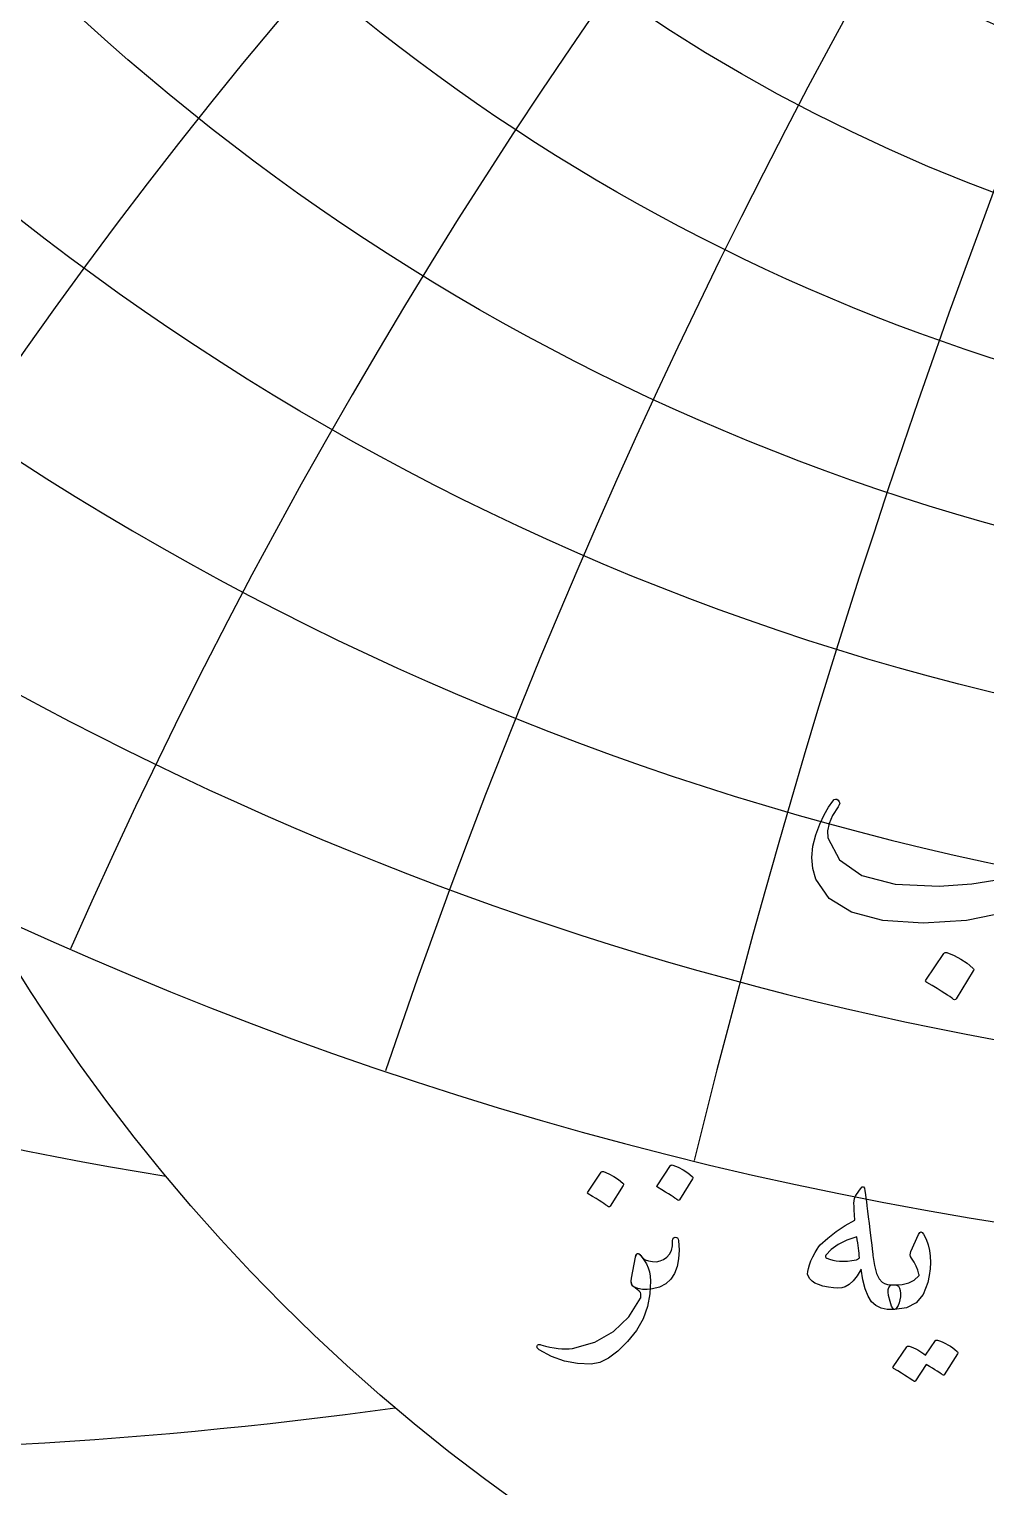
# Model space of a CAD drawing. Header units: millimetres. Extents: x -71 to 71, y -71 to 73.
# Drawn here: x -23.48 to -9.15, y -22.44 to -0.59 of the extents above; entities that cross this region are included whole.
import ezdxf

# ---------------------------------------------------------------- set-up
doc = ezdxf.new("R2010")
doc.units = ezdxf.units.MM
for name, color, linetype in [('ENGRAVE', 7, 'Continuous'), ('ENGRAVE_FINE', 8, 'Continuous'), ('TEXT', 5, 'Continuous')]:
    doc.layers.add(name, color=color, linetype=linetype)

msp = doc.modelspace()

# ---------------------------------------------------------------- linework, layer by layer
at = {"layer": 'ENGRAVE'}
for centre, radius in [((0, 0), 65), ((0, 26.6213), 38.2346), ((0, 24.371), 33.6221), ((0, 22.5517), 29.4939), ((0, 21.0712), 25.7435), ((0, 0), 42.5483), ((0, 19.8628), 22.2913), ((0, 0), 27.8517)]:
    msp.add_circle(centre, radius, dxfattribs=at)
for centre, radius, start, end in [((0, 29.433), 43.4771, 144.98691, 35.01309), ((0, 32.9966), 49.557, 167.99348, 12.00652), ((0, 37.5995), 56.781, 185.54784, 354.45216), ((-11.5176, 42.9844), 61.5685, 211.387481, 260.727286), ((-27.5022, 47.6351), 69.5402, 238.381071, 277.852915)]:
    msp.add_arc(centre, radius, start, end, dxfattribs=at)
at = {"layer": 'ENGRAVE_FINE'}
for centre, radius, start, end in [((-364.4053, -48.1485), 370.0269, 4.517309, 17.631014), ((-364.4053, -48.1485), 370.0269, 4.517309, 17.631014), ((-176.5378, -48.1485), 187.8676, 9.089909, 35.388733), ((-176.5378, -48.1485), 187.8676, 9.089909, 35.388733), ((-111.292, -48.1485), 128.509, 13.775468, 53.38377), ((-111.292, -48.1485), 128.509, 13.775468, 53.38377), ((111.292, -48.1485), 128.509, 126.61623, 166.224532), ((111.292, -48.1485), 128.509, 126.61623, 166.224532), ((-76.5755, -48.1485), 99.9622, 18.636572, 71.683604), ((-76.5755, -48.1485), 99.9622, 18.636572, 71.683604), ((76.5755, -48.1485), 99.9622, 108.316396, 161.363428), ((76.5755, -48.1485), 99.9622, 108.316396, 161.363428), ((-53.9159, -48.1485), 83.8783, 23.743645, 90.26209), ((-53.9159, -48.1485), 83.8783, 23.743645, 90.26209), ((53.9159, -48.1485), 83.8783, 89.73791, 156.256355), ((53.9159, -48.1485), 83.8783, 89.73791, 156.256355), ((-37.0973, -48.1485), 74.1947, 29.178418, 104.031848), ((-37.0973, -48.1485), 74.1947, 29.178418, 104.031848), ((37.0973, -48.1485), 74.1947, 75.968152, 150.821582), ((37.0973, -48.1485), 74.1947, 75.968152, 150.821582), ((-23.3867, -48.1485), 68.3782, 35.038223, 114.450412), ((-23.3867, -48.1485), 68.3782, 35.038223, 114.450412), ((23.3867, -48.1485), 68.3782, 65.549588, 144.961777), ((23.3867, -48.1485), 68.3782, 65.549588, 144.961777), ((-11.3298, -48.1485), 65.2457, 41.441304, 123.505021), ((-11.3298, -48.1485), 65.2457, 41.441304, 123.505021), ((11.3298, -48.1485), 65.2457, 56.494979, 138.558696), ((11.3298, -48.1485), 65.2457, 56.494979, 138.558696), ((0, 63.9866), 91.9001, 224.991814, 315.008186)]:
    msp.add_arc(centre, radius, start, end, dxfattribs=at)
at = {"layer": 'TEXT'}
msp.add_lwpolyline([(-8.833, -13.8258), (-9.4394, -13.9495), (-10.0925, -13.9908), (-10.6961, -13.9495), (-11.165, -13.8258), (-11.4991, -13.6195), (-11.6985, -13.3308), (-11.7439, -13.1695), (-11.759, -13.0049), (-11.7439, -12.8368), (-11.6985, -12.6653), (-11.6373, -12.5058), (-11.5747, -12.3683), (-11.5108, -12.2528), (-11.4455, -12.1593), (-11.4455, -12.1593), (-11.4259, -12.1379), (-11.4056, -12.129), (-11.3847, -12.1324), (-11.363, -12.1483), (-11.3465, -12.1689), (-11.341, -12.1923), (-11.3465, -12.2184), (-11.363, -12.2473), (-11.4469, -12.3772), (-11.5005, -12.4975), (-11.5239, -12.6082), (-11.517, -12.7093), (-11.3448, -13.0413), (-11.0096, -13.273), (-10.5115, -13.4043), (-9.8505, -13.4353), (-9.36, -13.3992), (-8.8894, -13.3239)], dxfattribs=at)
for points in [[(-9.779, -14.4418), (-9.7721, -14.4349), (-9.7625, -14.4308), (-9.7501, -14.4294), (-9.735, -14.4308), (-9.6281, -14.4741), (-9.5274, -14.527), (-9.4328, -14.5896), (-9.3445, -14.6618), (-9.3359, -14.6728), (-9.3321, -14.6838), (-9.3332, -14.6948), (-9.339, -14.7058), (-9.5975, -15.1238), (-9.6071, -15.1337), (-9.6195, -15.1361), (-9.6346, -15.131), (-9.6525, -15.1183), (-9.668, -15.1073), (-9.6924, -15.0908), (-9.7257, -15.0688), (-9.768, -15.0413), (-9.8199, -15.0083), (-9.8821, -14.9698), (-9.9547, -14.9258), (-10.0375, -14.8763), (-10.0485, -14.868), (-10.054, -14.8598), (-10.054, -14.8515), (-10.0485, -14.8433)], [(-13.8744, -17.6221), (-13.8693, -17.617), (-13.8621, -17.6139), (-13.8528, -17.6128), (-13.8414, -17.6139), (-13.7613, -17.6464), (-13.6857, -17.6861), (-13.6148, -17.733), (-13.5486, -17.7871), (-13.5421, -17.7954), (-13.5393, -17.8036), (-13.5401, -17.8119), (-13.5444, -17.8201), (-13.7383, -18.1336), (-13.7455, -18.1411), (-13.7548, -18.1429), (-13.7662, -18.139), (-13.7796, -18.1295), (-13.7912, -18.1213), (-13.8095, -18.1089), (-13.8345, -18.0924), (-13.8662, -18.0718), (-13.9051, -18.047), (-13.9518, -18.0181), (-14.0062, -17.9851), (-14.0683, -17.948), (-14.0766, -17.9418), (-14.0807, -17.9356), (-14.0807, -17.9294), (-14.0766, -17.9233)], [(-14.9139, -17.7211), (-14.9088, -17.716), (-14.9016, -17.7129), (-14.8923, -17.7118), (-14.8809, -17.7129), (-14.8008, -17.7454), (-14.7252, -17.7851), (-14.6543, -17.832), (-14.5881, -17.8861), (-14.5816, -17.8944), (-14.5788, -17.9026), (-14.5796, -17.9109), (-14.5839, -17.9191), (-14.7778, -18.2326), (-14.785, -18.2401), (-14.7943, -18.2419), (-14.8057, -18.238), (-14.8191, -18.2285), (-14.8307, -18.2203), (-14.849, -18.2079), (-14.874, -18.1914), (-14.9057, -18.1708), (-14.9446, -18.146), (-14.9913, -18.1171), (-15.0457, -18.0841), (-15.1078, -18.047), (-15.1161, -18.0408), (-15.1202, -18.0346), (-15.1202, -18.0284), (-15.1161, -18.0223)], [(-11.0282, -17.9686), (-11.004, -17.9428), (-10.9849, -17.9398), (-10.971, -17.9593), (-10.9622, -18.0016), (-10.9594, -18.0272), (-10.955, -18.0625), (-10.949, -18.1076), (-10.9416, -18.1625), (-10.9328, -18.2277), (-10.923, -18.3038), (-10.9122, -18.3907), (-10.9003, -18.4884), (-10.8886, -18.5844), (-10.8781, -18.6704), (-10.869, -18.7463), (-10.8611, -18.8122), (-10.8546, -18.8677), (-10.8493, -18.9127), (-10.8453, -18.9472), (-10.8426, -18.971), (-10.8214, -19.1213), (-10.791, -19.2381), (-10.7513, -19.3214), (-10.7023, -19.3711), (-10.6678, -19.3905), (-10.626, -19.4031), (-10.577, -19.409), (-10.5208, -19.4083), (-10.4876, -19.4137), (-10.462, -19.4299), (-10.4442, -19.457), (-10.4342, -19.4949), (-10.4306, -19.5405), (-10.4321, -19.5867), (-10.4388, -19.6333), (-10.4507, -19.6805), (-10.4659, -19.7207), (-10.4827, -19.7506), (-10.501, -19.7702), (-10.5208, -19.7795), (-10.6288, -19.7785), (-10.7219, -19.7589), (-10.8, -19.7207), (-10.8632, -19.664), (-10.9163, -19.5807), (-10.9601, -19.4712), (-10.9947, -19.3353), (-11.0199, -19.1731), (-11.0782, -19.2719), (-11.1375, -19.3495), (-11.1978, -19.4059), (-11.2592, -19.4413), (-11.3089, -19.4539), (-11.3675, -19.4588), (-11.4348, -19.4559), (-11.5108, -19.4454), (-11.591, -19.4273), (-11.6583, -19.4062), (-11.7127, -19.382), (-11.7542, -19.3546), (-11.7877, -19.3209), (-11.8099, -19.2855), (-11.8207, -19.2487), (-11.8202, -19.2103), (-11.8106, -19.1623), (-11.7944, -19.1092), (-11.7715, -19.0509), (-11.7418, -18.9875), (-11.7088, -18.9238), (-11.6799, -18.873), (-11.6552, -18.8351), (-11.6346, -18.8101), (-11.5201, -18.708), (-11.3953, -18.6121), (-11.2602, -18.5224), (-11.1148, -18.4389), (-11.1202, -18.3597), (-11.1241, -18.2914), (-11.1264, -18.2339), (-11.1272, -18.1873), (-11.1249, -18.1481), (-11.1179, -18.113), (-11.1063, -18.0821), (-11.0901, -18.0553)], [(-13.8043, -18.6946), (-13.7842, -18.6977), (-13.7693, -18.707), (-13.7595, -18.7225), (-13.7548, -18.7441), (-13.7463, -18.888), (-13.7538, -19.0184), (-13.7772, -19.1355), (-13.8167, -19.2391), (-13.8729, -19.3263), (-13.9466, -19.3938), (-14.0379, -19.4418), (-14.1467, -19.4701), (-14.223, -19.4792), (-14.2952, -19.4773), (-14.3633, -19.4647), (-14.4272, -19.4413), (-14.4494, -19.4237), (-14.4623, -19.3959), (-14.4659, -19.3577), (-14.4602, -19.3093), (-14.3983, -18.9958), (-14.3934, -18.972), (-14.387, -18.9545), (-14.379, -18.9432), (-14.3694, -18.938), (-14.3589, -18.9385), (-14.3478, -18.9442), (-14.3362, -18.955), (-14.3241, -18.971), (-14.2929, -19.0061), (-14.2529, -19.0329), (-14.2042, -19.0514), (-14.1467, -19.0618), (-14.0869, -19.0623), (-14.0312, -19.0514), (-13.9796, -19.0293), (-13.9322, -18.9958), (-13.8912, -18.9493), (-13.8631, -18.8926), (-13.8479, -18.8256), (-13.8456, -18.7483), (-13.843, -18.7248), (-13.8353, -18.708), (-13.8224, -18.698), (-13.8043, -18.6946)], [(-11.0859, -18.6905), (-11.2355, -18.7418), (-11.3623, -18.805), (-11.4665, -18.88), (-11.5479, -18.9669), (-11.5534, -18.9787), (-11.5531, -18.9896), (-11.5472, -18.9994), (-11.5356, -19.0081), (-11.4925, -19.0266), (-11.4458, -19.0406), (-11.3956, -19.0503), (-11.3417, -19.0556), (-11.2842, -19.0565), (-11.2231, -19.053), (-11.1584, -19.0451), (-11.0901, -19.0329), (-11.0795, -19.0295), (-11.0684, -19.0236), (-11.0568, -19.0151), (-11.0447, -19.004), (-11.0471, -18.9702), (-11.0504, -18.9349), (-11.0544, -18.898), (-11.0591, -18.8596), (-11.0647, -18.8197), (-11.071, -18.7782), (-11.0781, -18.7351), (-11.0859, -18.6905)], [(-10.2733, -18.9091), (-10.1578, -18.6534), (-10.1408, -18.6253), (-10.1228, -18.6152), (-10.1037, -18.6232), (-10.0836, -18.6493), (-10.0464, -18.7272), (-10.0176, -18.8086), (-9.9969, -18.8933), (-9.9846, -18.9813), (-9.9807, -19.0732), (-9.9856, -19.1695), (-9.9993, -19.2702), (-10.0217, -19.3753), (-10.09, -19.5521), (-10.196, -19.6784), (-10.3396, -19.7542), (-10.5208, -19.7795), (-10.5417, -19.7664), (-10.5631, -19.7269), (-10.585, -19.6612), (-10.6074, -19.5691), (-10.6139, -19.5199), (-10.6126, -19.4794), (-10.6036, -19.4477), (-10.5868, -19.4248), (-10.5734, -19.416), (-10.5579, -19.4103), (-10.5404, -19.4077), (-10.5208, -19.4083), (-10.4066, -19.4046), (-10.3073, -19.3814), (-10.223, -19.3386), (-10.1537, -19.2763), (-10.1506, -19.2714), (-10.1496, -19.2649), (-10.1506, -19.2569), (-10.1537, -19.2474), (-10.1699, -19.1891), (-10.1939, -19.1298), (-10.2256, -19.0695), (-10.2651, -19.0081), (-10.278, -18.9849), (-10.2836, -18.9607), (-10.2821, -18.9354), (-10.2733, -18.9091)], [(-14.3199, -18.971), (-14.2733, -19.0326), (-14.2364, -19.0937), (-14.2093, -19.1543), (-14.1921, -19.2144), (-14.1823, -19.2783), (-14.1776, -19.3546), (-14.1781, -19.4433), (-14.1838, -19.5444), (-14.2186, -19.7344), (-14.2859, -19.9167), (-14.3857, -20.0912), (-14.5179, -20.258), (-14.6633, -20.4013), (-14.8026, -20.5055), (-14.9356, -20.5705), (-15.0624, -20.5963), (-15.2674, -20.589), (-15.4657, -20.5509), (-15.6572, -20.4818), (-15.8421, -20.3818), (-15.855, -20.3732), (-15.8648, -20.3642), (-15.8715, -20.3547), (-15.8751, -20.3446), (-15.8758, -20.333), (-15.874, -20.323), (-15.8696, -20.3145), (-15.8627, -20.3075), (-15.8521, -20.3029), (-15.841, -20.3013), (-15.8294, -20.3029), (-15.8173, -20.3075), (-15.7486, -20.3265), (-15.6827, -20.3421), (-15.6197, -20.3543), (-15.5595, -20.3632), (-15.5019, -20.3685), (-15.4466, -20.3699), (-15.3936, -20.3674), (-15.3429, -20.3611), (-15.0116, -20.2663), (-14.7314, -20.1095), (-14.5022, -19.8909), (-14.3241, -19.6104), (-14.3223, -19.6016), (-14.321, -19.5877), (-14.3202, -19.5686), (-14.3199, -19.5444), (-14.3266, -19.5256), (-14.3468, -19.5021), (-14.3803, -19.474), (-14.4272, -19.4413), (-14.4478, -19.416), (-14.4602, -19.3856), (-14.4643, -19.35), (-14.4602, -19.3093), (-14.3983, -18.9958), (-14.3857, -18.9555), (-14.3684, -18.938), (-14.3465, -18.9432), (-14.3199, -18.971)], [(-9.9062, -20.2456), (-9.901, -20.2405), (-9.8938, -20.2374), (-9.8845, -20.2363), (-9.8732, -20.2374), (-9.8326, -20.2526), (-9.7933, -20.2693), (-9.7552, -20.2877), (-9.7185, -20.3075), (-9.6828, -20.3292), (-9.6479, -20.3529), (-9.6137, -20.3787), (-9.5803, -20.4065), (-9.5739, -20.415), (-9.571, -20.424), (-9.5718, -20.4336), (-9.5762, -20.4436), (-9.7742, -20.7571), (-9.7796, -20.7613), (-9.7876, -20.7613), (-9.7982, -20.7571), (-9.8113, -20.7489), (-9.8203, -20.7413), (-9.835, -20.7308), (-9.8554, -20.7176), (-9.8814, -20.7014), (-9.9134, -20.6822), (-9.9516, -20.6597), (-9.9959, -20.6338), (-10.0464, -20.6045), (-10.2032, -20.8479), (-10.2104, -20.8554), (-10.2197, -20.8572), (-10.231, -20.8533), (-10.2444, -20.8438), (-10.256, -20.8355), (-10.2743, -20.8231), (-10.2994, -20.8066), (-10.3311, -20.786), (-10.37, -20.7613), (-10.4167, -20.7324), (-10.4711, -20.6994), (-10.5332, -20.6623), (-10.5396, -20.6561), (-10.5425, -20.6499), (-10.5417, -20.6437), (-10.5373, -20.6375), (-10.3352, -20.3364), (-10.33, -20.3312), (-10.3228, -20.3281), (-10.3135, -20.3271), (-10.3022, -20.3281), (-10.2676, -20.3393), (-10.2341, -20.3524), (-10.2016, -20.3672), (-10.1702, -20.3838), (-10.1398, -20.402), (-10.1104, -20.4215), (-10.082, -20.4422), (-10.0547, -20.4643)]]:
    msp.add_lwpolyline(points, close=True, dxfattribs=at)

doc.saveas('drawing.dxf')
